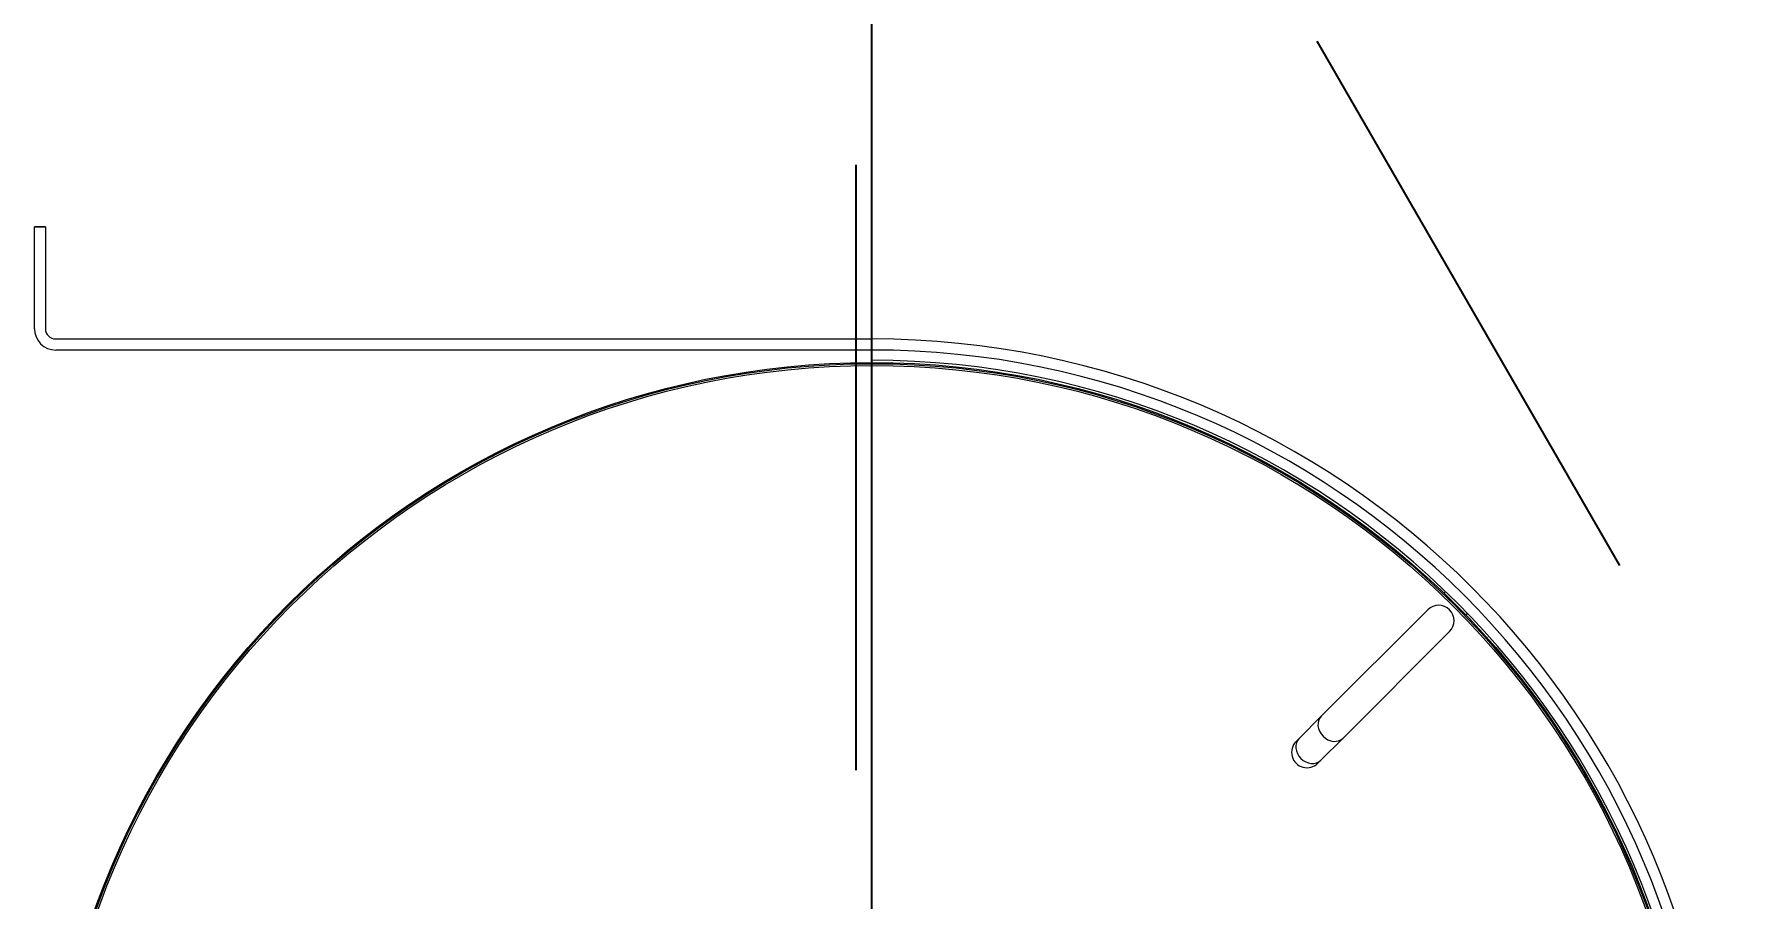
# Model space of a CAD drawing. Header units: millimetres. Extents: x -20146070 to 165023, y -3349561 to 35447.
# Drawn here: x 6933.4 to 7198.5, y -16882.9 to -16749.3 of the extents above; entities that cross this region are included whole.
import ezdxf
from ezdxf import colors
from ezdxf.entities.mleader import LeaderData, LeaderLine
from ezdxf.math import Vec2, Vec3

# ---------------------------------------------------------------- set-up
doc = ezdxf.new("R2010")
doc.units = ezdxf.units.MM
doc.header["$LTSCALE"] = 50
doc.linetypes.add('CONTINOUS', pattern=[0])
for name, color, linetype in [('ASPL- FM200-DEVICES', 8, 'Continuous'), ('M-_FM200 PIPE', 1, 'Continuous'), ('M_FIREALAM-_E-', 10, 'Continuous'), ('M_NOVEC Cylinder', 1, 'Continuous')]:
    doc.layers.add(name, color=color, linetype=linetype)
doc.styles.add('RomanS', font='romans__.ttf', dxfattribs={"width": 0.75, "height": 40})

# ---------------------------------------------------------------- blocks, each defined once
blk = doc.blocks.new('STROBE')
at = {"layer": 'M_FIREALAM-_E-'}
for p, q in [((123.35, -4.31), (204.36, 42.46)), ((142.44, -75.53), (235.98, -75.53))]:
    blk.add_line(p, q, dxfattribs=at)
blk = doc.blocks.new('180')
at = {"layer": 'ASPL- FM200-DEVICES', "color": 1, "lineweight": 5}
for p, q in [((-38784.76, -130410.24), (-38785.6, -130411.08)), ((-38785.6, -130411.08), (-38791.75, -130417.23)), ((-38791.75, -130417.23), (-38821.37, -130446.85)), ((-38779.54, -130417.14), (-38785.69, -130423.29)), ((-38779.54, -130417.14), (-38778.7, -130416.3)), ((-38815.31, -130452.91), (-38785.69, -130423.29)), ((-38825.95, -130451.43), (-38826.4, -130451.87)), ((-38820.34, -130457.93), (-38819.89, -130457.49)), ((-38660.78, -130522.29), (-38660.78, -130525.14)), ((-38660.78, -130525.14), (-38433.88, -130525.14)), ((-38433.88, -130528.22), (-38660.78, -130528.22)), ((-38431.02, -130559.43), (-38431.02, -130531.07)), ((-38427.95, -130531.07), (-38427.95, -130559.43)), ((-38431.02, -130559.43), (-38427.95, -130559.43)), ((-38427.95, -130559.43), (-38431.02, -130559.43))]:
    blk.add_line(p, q, dxfattribs=at)
for radius in [229.34, 229.02, 228.54]:
    blk.add_circle((-38660.78, -130292.31), radius, dxfattribs=at)
for centre, radius, start, end in [((-38660.78, -130292.31), 235.9, 90, 270), ((-38660.78, -130292.31), 232.83, 90, 270), ((-38660.78, -130292.31), 229.97, 90, 270), ((-38781.73, -130413.27), 4.29, 315, 135), ((-38818.34, -130449.88), 4.29, 135, 315), ((-38433.88, -130531.07), 5.93, 0, 90), ((-38433.88, -130531.07), 2.86, 0, 90)]:
    blk.add_arc(centre, radius, start, end, dxfattribs=at)
for centre in [(-38782.57, -130414.11), (-38788.72, -130420.26)]:
    blk.add_ellipse(centre, major_axis=(-3.03, 3.03), ratio=0.832962, start_param=3.141593, end_param=6.283185, dxfattribs=at)
blk = doc.blocks.new('SMOKE')
at = {"color": 7, "linetype": 'CONTINOUS'}
ml = blk.add_multileader_mtext('Standard', dxfattribs=at)
ml.set_content('{\\fArial|b0|i0|c0|p34;S}', color=7, style='RomanS')
ml.set_leader_properties(color=10)
ml.build(insert=Vec2(0, 0))
ml.multileader.update_dxf_attribs({"dogleg_length": 3.34, "arrow_head_size": 171.11, "scale": 50})
ctx = ml.context
ctx.base_point, ctx.scale, ctx.char_height, ctx.arrow_head_size, ctx.landing_gap_size, ctx.plane_origin = Vec3(10040458.85, 1663039.05), 50, 256.6687, 171.11, 171.11, Vec3(10036247.2, 1658323.42)
notes = []
notes.append((ctx, [(0, (0, 0, 0), (0, 0), (1, 0), 1, [])]))
ctx.mtext.insert, ctx.mtext.flow_direction = Vec3(10040629.96, 1663169.57), 5
for ctx, leaders in notes:
    for number, flags, end, landing, length, lines in leaders:
        leader = LeaderData()
        leader.index, (leader.has_last_leader_line, leader.has_dogleg_vector, leader.attachment_direction) = number, flags
        leader.last_leader_point, leader.dogleg_vector, leader.dogleg_length = Vec3(end), Vec3(landing), length
        for number, points, colour, breaks in lines:
            line = LeaderLine()
            line.index, line.vertices, line.color, line.breaks = number, Vec3.list(points), colors.encode_raw_color(colour), breaks
            leader.lines.append(line)
        ctx.leaders.append(leader)

msp = doc.modelspace()

# ---------------------------------------------------------------- linework, layer by layer
at = {"layer": 'M-_FM200 PIPE'}
msp.add_line((7062.79, -17054.48), (7062.79, -15654.48), dxfattribs=at)

# ---------------------------------------------------------------- block references
at = {"layer": 'M_FIREALAM-_E-'}
for p, xscale, yscale, zscale in [((-12842896.26, -2136319.15), 1.28, 1.28, 1.28), ((-12837356.49, -2137100.4), 1.28, 1.28, 1.28), ((-12842882.17, -2139119.15), 1.28, 1.28, 1.28), ((-12837356.49, -2141062.9), 1.28, 1.28, 1.28), ((-12844197.58, -2141531.65), 1.28, 1.28, 1.28), ((-12841946.36, -2141531.65), 1.28, 1.28, 1.28), ((-10273997.75, -1718610.07), 1.024, 1.024, 1.024), ((-10272498.32, -1718640.43), 1.024, 1.024, 1.024)]:
    msp.add_blockref('SMOKE', p, dxfattribs=dict(at, xscale=xscale, yscale=yscale, zscale=zscale))
at = {"layer": 'M_FIREALAM-_E-', "rotation": 270}
msp.add_blockref('STROBE', (7135.84, -16627.03), dxfattribs=at)
at = {"layer": 'M_NOVEC Cylinder', "lineweight": -3, "xscale": 0.5556846926846102, "yscale": 0.5556846926846102, "zscale": 0.5556846926846102, "rotation": 180}
msp.add_blockref('180', (-14420.41, -89328.93), dxfattribs=at)

doc.saveas('drawing.dxf')
